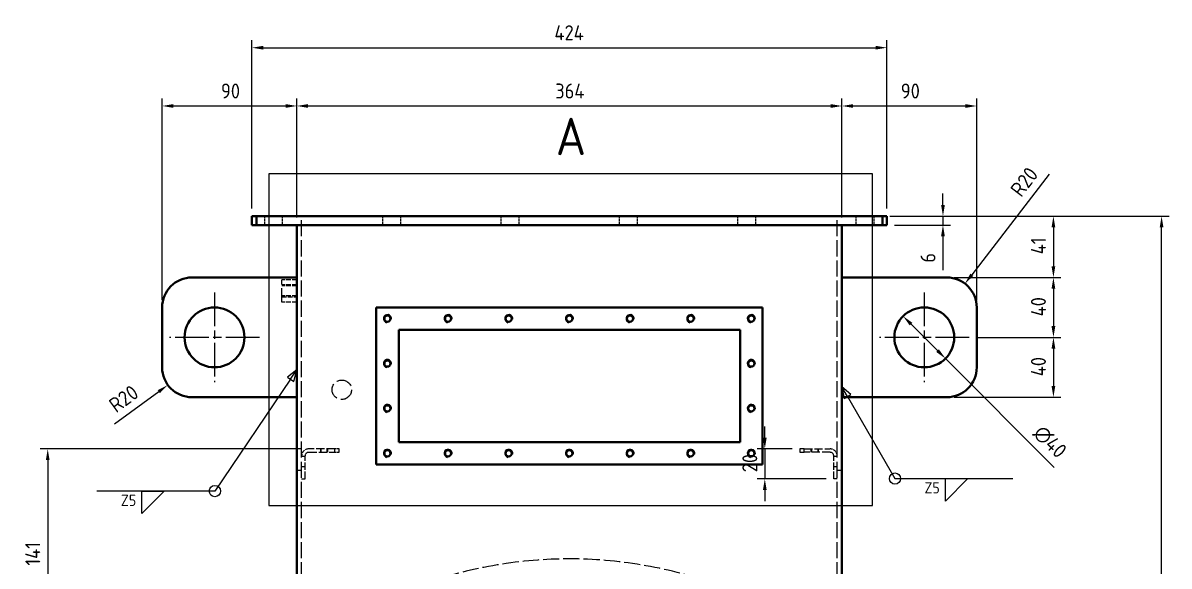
# Model space of a CAD drawing. Header units: millimetres. Extents: x 0 to 4205, y 0 to 2970.
# Drawn here: x 2604 to 3370, y 1769 to 2132 of the extents above; entities that cross this region are included whole.
import ezdxf

# ---------------------------------------------------------------- set-up
doc = ezdxf.new("R2010")
doc.units = ezdxf.units.MM
doc.header["$LTSCALE"] = 5
doc.linetypes.add('CHAIN', pattern=[0.3543, 0.2362, -0.0295, 0.0591, -0.0295])
doc.linetypes.add('DASHED', pattern=[0.2067, 0.1654, -0.0413])
doc.layers.get('0').update_dxf_attribs({"color": 3, "lineweight": 25})
for name, color, linetype, lineweight in [('가려진 것(ISO)', 2, 'DASHED', 18), ('가시적인 것(ISO)', 3, 'Continuous', 40), ('가시적인 좁은 것(ISO)', 3, 'Continuous', 35), ('기호(ISO)', 5, 'Continuous', 25), ('상세 경계(JIS)', 7, 'Continuous', 25), ('중심 표식(ISO)', 1, 'Continuous', 25), ('치수(ISO)', 2, 'Continuous', 25)]:
    doc.layers.add(name, color=color, linetype=linetype, lineweight=lineweight)
doc.styles.add('문자 텍스트_PSTEK_POSCO', font='isocp.shx')
doc.styles.add('부품번호텍스트_PSTEK_POSCO', font='isocp.shx')
doc.styles.add('치수 텍스트_PSTEK_POSCO', font='isocp.shx')
doc.dimstyles.new('치수_PSTEK_POSCO', dxfattribs={"dimscale": 5, "dimtxt": 2, "dimasz": 1.5, "dimexe": 1, "dimexo": 1, "dimgap": 1, "dimtad": 1, "dimrnd": 1e-08, "dimdsep": 46, "dimtxsty": '치수 텍스트_PSTEK_POSCO', "dimcen": 0.09, "dimdle": 10, "dimclrd": 7, "dimclre": 7, "dimclrt": 2, "dimadec": 1, "dimazin": 2, "dimtfac": 1, "dimtmove": 0, "dimatfit": 3, "dimldrblk": 'Filled-2', "dimfxl": 0, "dimtolj": 1, "dimlwd": -1, "dimlwe": -1, "dimarcsym": 0})

# ---------------------------------------------------------------- blocks, each defined once
blk = doc.blocks.new('*D35')
at = {"layer": 'Defpoints', "color": 0, "transparency": 16777216}
for p in [(3151.22, 2076.86), (2787.22, 1997.29), (3151.22, 1997.29)]:
    blk.add_point(p, dxfattribs=at)
at = {"layer": '치수(ISO)', "color": 7, "transparency": 16777216}
for p, q in [((2787.22, 2002.29), (2787.22, 2081.86)), ((2794.72, 2076.86), (3143.72, 2076.86)), ((3151.22, 2002.29), (3151.22, 2081.86))]:
    blk.add_line(p, q, dxfattribs=at)
for points in [[(2794.72, 2078.11), (2794.72, 2075.61), (2787.22, 2076.86)], [(3143.72, 2078.11), (3143.72, 2075.61), (3151.22, 2076.86)]]:
    blk.add_solid(points, dxfattribs=at)
at = {"layer": '치수(ISO)', "color": 2, "transparency": 16777216, "insert": (2959.72, 2086.86), "char_height": 10, "attachment_point": 4, "style": '치수 텍스트_PSTEK_POSCO'}
blk.add_mtext('\\A1;364', dxfattribs=at)
blk = doc.blocks.new('Filled-2')
at = {"color": 0}
for p, q in [((0, 0), (-1, 0.33)), ((-1, 0.33), (-1, -0.33)), ((-1, 0), (0, 0)), ((-1, -0.33), (0, 0))]:
    blk.add_line(p, q, dxfattribs=at)
at = {"color": 0, "flags": 128}
blk.add_lwpolyline([(-1, -0.33), (0, 0), (-1, 0.33), (-1, -0.33)], dxfattribs=at)
at = {"color": 0}
blk.add_solid([(-1, -0.33), (0, 0), (-1, 0.33), (-1, -0.33)], dxfattribs=at)
blk = doc.blocks.new('*D36')
at = {"layer": 'Defpoints', "color": 0, "transparency": 16777216}
for p in [(3181.22, 2115.79), (2757.22, 2003.29), (3181.22, 2003.29)]:
    blk.add_point(p, dxfattribs=at)
at = {"layer": '치수(ISO)', "color": 7, "transparency": 16777216}
for p, q in [((2757.22, 2008.29), (2757.22, 2120.79)), ((3181.22, 2008.29), (3181.22, 2120.79)), ((2764.72, 2115.79), (3173.72, 2115.79))]:
    blk.add_line(p, q, dxfattribs=at)
for points in [[(2764.72, 2117.04), (2764.72, 2114.54), (2757.22, 2115.79)], [(3173.72, 2117.04), (3173.72, 2114.54), (3181.22, 2115.79)]]:
    blk.add_solid(points, dxfattribs=at)
at = {"layer": '치수(ISO)', "color": 2, "transparency": 16777216, "insert": (2959.22, 2125.79), "char_height": 10, "attachment_point": 4, "style": '치수 텍스트_PSTEK_POSCO'}
blk.add_mtext('\\A1;424', dxfattribs=at)
blk = doc.blocks.new('*D37')
at = {"layer": 'Defpoints', "color": 0, "transparency": 16777216}
for p in [(3181.22, 2003.29), (3218.69, 2003.29), (3181.22, 1997.29)]:
    blk.add_point(p, dxfattribs=at)
at = {"layer": '치수(ISO)', "color": 7, "transparency": 16777216}
for p, q in [((3218.69, 2010.79), (3218.69, 2018.29)), ((3186.22, 2003.29), (3223.69, 2003.29)), ((3218.69, 2003.29), (3218.69, 1997.29)), ((3186.22, 1997.29), (3223.69, 1997.29)), ((3218.69, 1989.79), (3218.69, 1967.19))]:
    blk.add_line(p, q, dxfattribs=at)
for points in [[(3217.44, 2010.79), (3219.94, 2010.79), (3218.69, 2003.29)], [(3217.44, 1989.79), (3219.94, 1989.79), (3218.69, 1997.29)]]:
    blk.add_solid(points, dxfattribs=at)
at = {"layer": '치수(ISO)', "color": 2, "transparency": 16777216, "insert": (3208.69, 1972.19), "char_height": 10, "attachment_point": 4, "rotation": 90, "style": '치수 텍스트_PSTEK_POSCO'}
blk.add_mtext('\\A1;6', dxfattribs=at)
blk = doc.blocks.new('*D96')
at = {"layer": 'Defpoints', "color": 0, "transparency": 16777216}
for p in [(2787.22, 2076.86), (2787.22, 1997.29), (2697.22, 1942.29)]:
    blk.add_point(p, dxfattribs=at)
at = {"layer": '치수(ISO)', "color": 7, "transparency": 16777216}
for p, q in [((2697.22, 1947.29), (2697.22, 2081.86)), ((2704.72, 2076.86), (2779.72, 2076.86)), ((2787.22, 2002.29), (2787.22, 2081.86))]:
    blk.add_line(p, q, dxfattribs=at)
for points in [[(2704.72, 2078.11), (2704.72, 2075.61), (2697.22, 2076.86)], [(2779.72, 2078.11), (2779.72, 2075.61), (2787.22, 2076.86)]]:
    blk.add_solid(points, dxfattribs=at)
at = {"layer": '치수(ISO)', "color": 2, "transparency": 16777216, "insert": (2736.51, 2086.86), "char_height": 10, "attachment_point": 4, "style": '치수 텍스트_PSTEK_POSCO'}
blk.add_mtext('\\A1;90', dxfattribs=at)
blk = doc.blocks.new('*D97')
at = {"layer": 'Defpoints', "color": 0, "transparency": 16777216}
for p in [(3181.22, 2003.29), (3221.22, 1962.29), (3292.46, 1962.29)]:
    blk.add_point(p, dxfattribs=at)
at = {"layer": '치수(ISO)', "color": 7, "transparency": 16777216}
for p, q in [((3186.22, 2003.29), (3297.46, 2003.29)), ((3292.46, 1995.79), (3292.46, 1969.79)), ((3226.22, 1962.29), (3297.46, 1962.29))]:
    blk.add_line(p, q, dxfattribs=at)
for points in [[(3291.21, 1995.79), (3293.71, 1995.79), (3292.46, 2003.29)], [(3291.21, 1969.79), (3293.71, 1969.79), (3292.46, 1962.29)]]:
    blk.add_solid(points, dxfattribs=at)
at = {"layer": '치수(ISO)', "color": 2, "transparency": 16777216, "insert": (3282.46, 1977.79), "char_height": 10, "attachment_point": 4, "rotation": 90, "style": '치수 텍스트_PSTEK_POSCO'}
blk.add_mtext('\\A1;41', dxfattribs=at)
blk = doc.blocks.new('*D98')
at = {"layer": 'Defpoints', "color": 0, "transparency": 16777216}
for p in [(3221.22, 1962.29), (3236.22, 1922.29), (3292.46, 1922.29)]:
    blk.add_point(p, dxfattribs=at)
at = {"layer": '치수(ISO)', "color": 7, "transparency": 16777216}
for p, q in [((3226.22, 1962.29), (3297.46, 1962.29)), ((3292.46, 1954.79), (3292.46, 1929.79)), ((3241.22, 1922.29), (3297.46, 1922.29))]:
    blk.add_line(p, q, dxfattribs=at)
for points in [[(3291.21, 1954.79), (3293.71, 1954.79), (3292.46, 1962.29)], [(3291.21, 1929.79), (3293.71, 1929.79), (3292.46, 1922.29)]]:
    blk.add_solid(points, dxfattribs=at)
at = {"layer": '치수(ISO)', "color": 2, "transparency": 16777216, "insert": (3282.46, 1936.28), "char_height": 10, "attachment_point": 4, "rotation": 90, "style": '치수 텍스트_PSTEK_POSCO'}
blk.add_mtext('\\A1;40', dxfattribs=at)
blk = doc.blocks.new('*D99')
at = {"layer": 'Defpoints', "color": 0, "transparency": 16777216}
for p in [(3236.22, 1922.29), (3221.22, 1882.29), (3292.46, 1882.29)]:
    blk.add_point(p, dxfattribs=at)
at = {"layer": '치수(ISO)', "color": 7, "transparency": 16777216}
for p, q in [((3241.22, 1922.29), (3297.46, 1922.29)), ((3292.46, 1914.79), (3292.46, 1889.79)), ((3226.22, 1882.29), (3297.46, 1882.29))]:
    blk.add_line(p, q, dxfattribs=at)
for points in [[(3291.21, 1914.79), (3293.71, 1914.79), (3292.46, 1922.29)], [(3291.21, 1889.79), (3293.71, 1889.79), (3292.46, 1882.29)]]:
    blk.add_solid(points, dxfattribs=at)
at = {"layer": '치수(ISO)', "color": 2, "transparency": 16777216, "insert": (3282.46, 1896.28), "char_height": 10, "attachment_point": 4, "rotation": 90, "style": '치수 텍스트_PSTEK_POSCO'}
blk.add_mtext('\\A1;40', dxfattribs=at)
blk = doc.blocks.new('*D100')
at = {"layer": 'Defpoints', "color": 0, "transparency": 16777216}
for p in [(3192.08, 1936.43), (3220.37, 1908.14)]:
    blk.add_point(p, dxfattribs=at)
at = {"layer": '치수(ISO)', "color": 7, "transparency": 16777216}
for p, q in [((3197.39, 1931.12), (3215.06, 1913.45)), ((3220.37, 1908.14), (3293.06, 1835.45))]:
    blk.add_line(p, q, dxfattribs=at)
for points in [[(3198.27, 1932.01), (3196.5, 1930.24), (3192.08, 1936.43)], [(3215.95, 1914.33), (3214.18, 1912.56), (3220.37, 1908.14)]]:
    blk.add_solid(points, dxfattribs=at)
at = {"layer": '치수(ISO)', "color": 2, "transparency": 16777216, "insert": (3281.74, 1860.91), "char_height": 10, "attachment_point": 4, "rotation": 315, "style": '치수 텍스트_PSTEK_POSCO'}
blk.add_mtext('\\A1;∅40', dxfattribs=at)
blk = doc.blocks.new('용접 기호 식별자6')
at = {"layer": '기호(ISO)', "color": 7}
for p, q in [((630.99, 376.56), (630.24, 377.85)), ((631.43, 376.81), (630.24, 377.85)), ((630.24, 377.85), (630.56, 376.31)), ((630.56, 376.31), (631.43, 376.81)), ((630.99, 376.56), (637.33, 365.59)), ((637.33, 365.59), (653.08, 365.59))]:
    blk.add_line(p, q, dxfattribs=at)
at = {"layer": '기호(ISO)'}
for p, q in [((644.08, 365.59), (647.08, 365.59)), ((647.08, 365.59), (644.08, 362.59)), ((644.08, 362.59), (644.08, 365.59))]:
    blk.add_line(p, q, dxfattribs=at)
at = {"layer": '기호(ISO)', "color": 7, "flags": 128}
blk.add_lwpolyline([(631.43, 376.81), (630.24, 377.85), (630.56, 376.31), (631.43, 376.81)], dxfattribs=at)
at = {"layer": '기호(ISO)'}
blk.add_circle((637.33, 365.59), 0.75, dxfattribs=at)
at = {"layer": '기호(ISO)', "color": 7}
blk.add_solid([(631.43, 376.81), (630.24, 377.85), (630.56, 376.31), (631.43, 376.81)], dxfattribs=at)
at = {"layer": '기호(ISO)', "color": 7, "insert": (641.27, 363.61), "char_height": 1.5, "attachment_point": 7, "style": '문자 텍스트_PSTEK_POSCO'}
blk.add_mtext('Z5', dxfattribs=at)
blk = doc.blocks.new('*D102')
at = {"layer": 'Defpoints', "color": 0, "transparency": 16777216}
for p in [(3241.22, 2076.86), (3151.22, 1997.29), (3241.22, 1942.29)]:
    blk.add_point(p, dxfattribs=at)
at = {"layer": '치수(ISO)', "color": 7, "transparency": 16777216}
for p, q in [((3151.22, 2002.29), (3151.22, 2081.86)), ((3158.72, 2076.86), (3233.72, 2076.86)), ((3241.22, 1947.29), (3241.22, 2081.86))]:
    blk.add_line(p, q, dxfattribs=at)
for points in [[(3158.72, 2078.11), (3158.72, 2075.61), (3151.22, 2076.86)], [(3233.72, 2078.11), (3233.72, 2075.61), (3241.22, 2076.86)]]:
    blk.add_solid(points, dxfattribs=at)
at = {"layer": '치수(ISO)', "color": 2, "transparency": 16777216, "insert": (3190.51, 2086.86), "char_height": 10, "attachment_point": 4, "style": '치수 텍스트_PSTEK_POSCO'}
blk.add_mtext('\\A1;90', dxfattribs=at)
blk = doc.blocks.new('*D114')
at = {"layer": 'Defpoints', "color": 0, "transparency": 16777216}
for p in [(2717.22, 1902.29), (2701.08, 1890.48)]:
    blk.add_point(p, dxfattribs=at)
at = {"layer": '치수(ISO)', "color": 7, "transparency": 16777216}
blk.add_line((2665.48, 1864.46), (2695.02, 1886.06), dxfattribs=at)
blk.add_solid([(2694.29, 1887.07), (2695.76, 1885.05), (2701.08, 1890.48)], dxfattribs=at)
at = {"layer": '치수(ISO)', "color": 2, "transparency": 16777216, "insert": (2663.62, 1875.49), "char_height": 10, "attachment_point": 4, "rotation": 36.16626, "style": '치수 텍스트_PSTEK_POSCO'}
blk.add_mtext('\\A1;R20', dxfattribs=at)
blk = doc.blocks.new('*D120')
at = {"layer": 'Defpoints', "color": 0, "transparency": 16777216}
for p in [(2795.02, 1847.79), (2620.84, 1706.79), (2795.02, 1706.79)]:
    blk.add_point(p, dxfattribs=at)
at = {"layer": '치수(ISO)', "color": 7, "transparency": 16777216}
for p, q in [((2790.02, 1847.79), (2615.84, 1847.79)), ((2620.84, 1840.29), (2620.84, 1714.29)), ((2790.02, 1706.79), (2615.84, 1706.79))]:
    blk.add_line(p, q, dxfattribs=at)
for points in [[(2619.59, 1840.29), (2622.09, 1840.29), (2620.84, 1847.79)], [(2619.59, 1714.29), (2622.09, 1714.29), (2620.84, 1706.79)]]:
    blk.add_solid(points, dxfattribs=at)
at = {"layer": '치수(ISO)', "color": 2, "transparency": 16777216, "insert": (2610.84, 1769.79), "char_height": 10, "attachment_point": 4, "rotation": 90, "style": '치수 텍스트_PSTEK_POSCO'}
blk.add_mtext('\\A1;141', dxfattribs=at)
blk = doc.blocks.new('*D153')
at = {"layer": 'Defpoints', "color": 0, "transparency": 16777216}
for p in [(3123.02, 1847.79), (3099.72, 1827.79), (3145.72, 1827.79)]:
    blk.add_point(p, dxfattribs=at)
at = {"layer": '치수(ISO)', "color": 7, "transparency": 16777216}
for p, q in [((3099.72, 1855.29), (3099.72, 1862.79)), ((3118.02, 1847.79), (3094.72, 1847.79)), ((3099.72, 1847.79), (3099.72, 1827.79)), ((3140.72, 1827.79), (3094.72, 1827.79)), ((3099.72, 1820.29), (3099.72, 1812.79))]:
    blk.add_line(p, q, dxfattribs=at)
for points in [[(3098.47, 1855.29), (3100.97, 1855.29), (3099.72, 1847.79)], [(3098.47, 1820.29), (3100.97, 1820.29), (3099.72, 1827.79)]]:
    blk.add_solid(points, dxfattribs=at)
at = {"layer": '치수(ISO)', "color": 2, "transparency": 16777216, "insert": (3089.72, 1832.15), "char_height": 10, "attachment_point": 4, "rotation": 90, "style": '치수 텍스트_PSTEK_POSCO'}
blk.add_mtext('\\A1;20', dxfattribs=at)
blk = doc.blocks.new('용접 기호 식별자11')
at = {"layer": '기호(ISO)', "color": 7}
for p, q in [((557.44, 380.1), (556.19, 379.13)), ((556.6, 378.85), (557.44, 380.1)), ((557.02, 378.57), (557.44, 380.1)), ((556.6, 378.85), (546.49, 363.92)), ((556.19, 379.13), (557.02, 378.57)), ((546.49, 363.92), (530.74, 363.92))]:
    blk.add_line(p, q, dxfattribs=at)
at = {"layer": '기호(ISO)'}
for p, q in [((536.74, 363.92), (539.74, 363.92)), ((539.74, 363.92), (536.74, 360.92)), ((536.74, 360.92), (536.74, 363.92))]:
    blk.add_line(p, q, dxfattribs=at)
at = {"layer": '기호(ISO)', "color": 7, "flags": 128}
blk.add_lwpolyline([(557.02, 378.57), (557.44, 380.1), (556.19, 379.13), (557.02, 378.57)], dxfattribs=at)
at = {"layer": '기호(ISO)'}
blk.add_circle((546.49, 363.92), 0.75, dxfattribs=at)
at = {"layer": '기호(ISO)', "color": 7}
blk.add_solid([(557.02, 378.57), (557.44, 380.1), (556.19, 379.13), (557.02, 378.57)], dxfattribs=at)
at = {"layer": '기호(ISO)', "color": 7, "insert": (533.94, 361.93), "char_height": 1.5, "attachment_point": 7, "style": '문자 텍스트_PSTEK_POSCO'}
blk.add_mtext('Z5', dxfattribs=at)
blk = doc.blocks.new('*D168')
at = {"layer": 'Defpoints', "color": 0, "transparency": 16777216}
for p in [(3178.22, 2003.29), (3364.7, 2003.29), (3181.22, 1404.29)]:
    blk.add_point(p, dxfattribs=at)
at = {"layer": '치수(ISO)', "color": 7, "transparency": 16777216}
for p, q in [((3183.22, 2003.29), (3369.7, 2003.29)), ((3364.7, 1411.79), (3364.7, 1995.79)), ((3186.22, 1404.29), (3369.7, 1404.29))]:
    blk.add_line(p, q, dxfattribs=at)
for points in [[(3363.45, 1995.79), (3365.95, 1995.79), (3364.7, 2003.29)], [(3363.45, 1411.79), (3365.95, 1411.79), (3364.7, 1404.29)]]:
    blk.add_solid(points, dxfattribs=at)
at = {"layer": '치수(ISO)', "color": 2, "transparency": 16777216, "insert": (3354.7, 1694.41), "char_height": 10, "attachment_point": 4, "rotation": 90, "style": '치수 텍스트_PSTEK_POSCO'}
blk.add_mtext('\\A1;599', dxfattribs=at)
blk = doc.blocks.new('2dDetail0')
at = {"layer": '상세 경계(JIS)', "flags": 128}
blk.add_lwpolyline([(553.68, 361.98), (634.33, 361.98), (634.33, 406.3), (553.68, 406.3), (553.68, 361.98)], dxfattribs=at)
at = {"layer": '상세 경계(JIS)', "insert": (592.03, 408.79), "char_height": 5, "attachment_point": 7, "style": '부품번호텍스트_PSTEK_POSCO'}
blk.add_mtext('A', dxfattribs=at)
blk = doc.blocks.new('*D194')
at = {"layer": 'Defpoints', "color": 0, "transparency": 16777216}
for p in [(3233.4, 1958.15), (3221.22, 1942.29)]:
    blk.add_point(p, dxfattribs=at)
at = {"layer": '치수(ISO)', "color": 7, "transparency": 16777216}
blk.add_line((3289.53, 2031.32), (3237.96, 1964.1), dxfattribs=at)
blk.add_solid([(3236.97, 1964.87), (3238.95, 1963.34), (3233.4, 1958.15)], dxfattribs=at)
at = {"layer": '치수(ISO)', "color": 2, "transparency": 16777216, "insert": (3266.98, 2018.36), "char_height": 10, "attachment_point": 4, "rotation": 52.50617, "style": '치수 텍스트_PSTEK_POSCO'}
blk.add_mtext('\\A1;R20', dxfattribs=at)

msp = doc.modelspace()

# ---------------------------------------------------------------- linework, layer by layer
at = {"layer": '가려진 것(ISO)', "ltscale": 2.285536}
for p, q in [((2765.7242, 1997.2852), (2765.7242, 2003.2852)), ((2777.7242, 1997.2852), (2777.7242, 2003.2852)), ((2844.7242, 1997.2852), (2844.7242, 2003.2852)), ((2856.7242, 1997.2852), (2856.7242, 2003.2852)), ((2923.7242, 1997.2852), (2923.7242, 2003.2852)), ((2935.7242, 1997.2852), (2935.7242, 2003.2852)), ((3002.7242, 1997.2852), (3002.7242, 2003.2852)), ((3014.7242, 1997.2852), (3014.7242, 2003.2852)), ((3081.7242, 1997.2852), (3081.7242, 2003.2852)), ((3093.7242, 1997.2852), (3093.7242, 2003.2852)), ((3160.7242, 1997.2852), (3160.7242, 2003.2852)), ((3172.7242, 1997.2852), (3172.7242, 2003.2852))]:
    msp.add_line(p, q, dxfattribs=at)
at = {"layer": '가려진 것(ISO)', "ltscale": 13.010388}
for p, q in [((2790.4242, 752.7852), (2790.4242, 2003.2852)), ((3148.0242, 752.7852), (3148.0242, 2003.2852))]:
    msp.add_line(p, q, dxfattribs=at)
at = {"layer": '가려진 것(ISO)', "ltscale": 11.399102}
msp.add_line((2777.2242, 1945.7852), (2777.2242, 1960.7852), dxfattribs=at)
at = {"layer": '가려진 것(ISO)', "ltscale": 3.809293}
for p, q in [((2787.2242, 1960.7852), (2777.2242, 1960.7852)), ((2787.2242, 1957.2852), (2777.2242, 1957.2852)), ((2787.2242, 1956.6087), (2777.2242, 1956.6087)), ((2787.2242, 1949.9617), (2777.2242, 1949.9617)), ((2777.2242, 1949.2852), (2787.2242, 1949.2852)), ((2787.2242, 1945.7852), (2777.2242, 1945.7852))]:
    msp.add_line(p, q, dxfattribs=at)
at = {"layer": '가려진 것(ISO)', "ltscale": 6.628244}
for p, q in [((2812.4242, 1847.7852), (2795.0242, 1847.7852)), ((2795.0242, 1845.4852), (2812.4242, 1845.4852)), ((3126.0242, 1847.7852), (3143.4242, 1847.7852)), ((3143.4242, 1845.4852), (3126.0242, 1845.4852))]:
    msp.add_line(p, q, dxfattribs=at)
at = {"layer": '가려진 것(ISO)', "ltscale": 0.87606}
for p, q in [((2802.9242, 1847.7852), (2802.9242, 1845.4852)), ((2803.3572, 1845.4852), (2803.3572, 1847.7852)), ((2807.4912, 1845.4852), (2807.4912, 1847.7852)), ((2807.9242, 1845.4852), (2807.9242, 1847.7852)), ((2812.4242, 1847.7852), (2812.4242, 1845.4852)), ((2815.4242, 1845.4852), (2815.4242, 1847.7852)), ((3123.0242, 1847.7852), (3123.0242, 1845.4852)), ((3126.0242, 1845.4852), (3126.0242, 1847.7852)), ((3130.5242, 1847.7852), (3130.5242, 1845.4852)), ((3130.9572, 1847.7852), (3130.9572, 1845.4852)), ((3135.0912, 1847.7852), (3135.0912, 1845.4852)), ((3135.5242, 1845.4852), (3135.5242, 1847.7852)), ((2792.7242, 1842.7852), (2790.4242, 1842.7852)), ((3148.0242, 1842.7852), (3145.7242, 1842.7852)), ((2792.7242, 1835.7852), (2790.4242, 1835.7852)), ((3148.0242, 1835.7852), (3145.7242, 1835.7852)), ((2790.4242, 1827.7852), (2792.7242, 1827.7852)), ((3148.0242, 1827.7852), (3145.7242, 1827.7852))]:
    msp.add_line(p, q, dxfattribs=at)
at = {"layer": '가려진 것(ISO)', "ltscale": 1.616089}
for p, q in [((2815.4242, 1847.7852), (2812.4242, 1847.7852)), ((2812.4242, 1845.4852), (2815.4242, 1845.4852)), ((3126.0242, 1847.7852), (3123.0242, 1847.7852)), ((3123.0242, 1845.4852), (3126.0242, 1845.4852))]:
    msp.add_line(p, q, dxfattribs=at)
at = {"layer": '가려진 것(ISO)', "ltscale": 5.866365}
for p, q in [((2792.7242, 1827.7852), (2792.7242, 1843.1852)), ((3145.7242, 1827.7852), (3145.7242, 1843.1852))]:
    msp.add_line(p, q, dxfattribs=at)
at = {"layer": '가려진 것(ISO)', "ltscale": 1.218906}
for p, q in [((2790.4242, 1833.2852), (2787.2242, 1833.2852)), ((3151.2242, 1833.2852), (3148.0242, 1833.2852))]:
    msp.add_line(p, q, dxfattribs=at)
at = {"layer": '가려진 것(ISO)', "ltscale": 13.172297}
msp.add_circle((2817.2242, 1887.2852), 6.5, dxfattribs=at)
at = {"layer": '가려진 것(ISO)', "ltscale": 2.752439}
for centre, start, end in [((2795.0242, 1843.1852), 90, 180), ((3143.4242, 1843.1852), 0, 90)]:
    msp.add_arc(centre, 4.6, start, end, dxfattribs=at)
at = {"layer": '가려진 것(ISO)', "ltscale": 1.37617}
for centre, start, end in [((2795.0242, 1843.1852), 90, 180), ((3143.4242, 1843.1852), 0, 90)]:
    msp.add_arc(centre, 2.3, start, end, dxfattribs=at)
at = {"layer": '가려진 것(ISO)', "ltscale": 13.129152}
msp.add_arc((2969.2242, 1484.2852), 290, 51.1277391, 128.8722609, dxfattribs=at)
at = {"layer": '가시적인 것(ISO)'}
for p, q in [((2760.2242, 2003.2852), (2757.2242, 2003.2852)), ((2757.2242, 2003.2852), (2757.2242, 1997.2852)), ((2760.2242, 1997.2852), (2760.2242, 2003.2852)), ((3178.2242, 2003.2852), (2760.2242, 2003.2852)), ((3181.2242, 2003.2852), (3178.2242, 2003.2852)), ((3178.2242, 2003.2852), (3178.2242, 1997.2852)), ((3181.2242, 1997.2852), (3181.2242, 2003.2852)), ((2757.2242, 1997.2852), (2760.2242, 1997.2852)), ((2760.2242, 1997.2852), (3178.2242, 1997.2852)), ((2787.2242, 752.7852), (2787.2242, 1997.2852)), ((3151.2242, 752.7852), (3151.2242, 1997.2852)), ((3178.2242, 1997.2852), (3181.2242, 1997.2852)), ((2787.2242, 1962.2852), (2717.2242, 1962.2852)), ((3151.2242, 1962.2852), (3221.2242, 1962.2852)), ((2697.2242, 1902.2852), (2697.2242, 1942.2852)), ((3098.2242, 1942.2852), (2840.2242, 1942.2852)), ((2840.2242, 1942.2852), (2840.2242, 1837.2852)), ((3098.2242, 1837.2852), (3098.2242, 1942.2852)), ((3241.2242, 1942.2852), (3241.2242, 1902.2852)), ((2855.2242, 1927.2852), (3083.2242, 1927.2852)), ((2855.2242, 1852.2852), (2855.2242, 1927.2852)), ((3083.2242, 1927.2852), (3083.2242, 1852.2852)), ((2787.2242, 1882.2852), (2717.2242, 1882.2852)), ((3151.2242, 1882.2852), (3221.2242, 1882.2852)), ((3083.2242, 1852.2852), (2855.2242, 1852.2852)), ((2840.2242, 1837.2852), (3098.2242, 1837.2852))]:
    msp.add_line(p, q, dxfattribs=at)
for centre, radius in [((2732.2242, 1922.2852), 20), ((2847.7242, 1934.7852), 2.067), ((2888.2242, 1934.7852), 2.067), ((2928.7242, 1934.7852), 2.067), ((2969.2242, 1934.7852), 2.067), ((3009.7242, 1934.7852), 2.067), ((3050.2242, 1934.7852), 2.067), ((3090.7242, 1934.7852), 2.067), ((3206.2242, 1922.2852), 20), ((2847.7242, 1904.7852), 2.067), ((3090.7242, 1904.7852), 2.067), ((2847.7242, 1874.7852), 2.067), ((3090.7242, 1874.7852), 2.067), ((2847.7242, 1844.7852), 2.067), ((2888.2242, 1844.7852), 2.067), ((2928.7242, 1844.7852), 2.067), ((2969.2242, 1844.7852), 2.067), ((3009.7242, 1844.7852), 2.067), ((3050.2242, 1844.7852), 2.067), ((3090.7242, 1844.7852), 2.067)]:
    msp.add_circle(centre, radius, dxfattribs=at)
for centre, start, end in [((2717.2242, 1942.2852), 90, 180), ((3221.2242, 1942.2852), 0, 90), ((2717.2242, 1902.2852), 180, 270), ((3221.2242, 1902.2852), 270, 0)]:
    msp.add_arc(centre, 20, start, end, dxfattribs=at)
at = {"layer": '가시적인 좁은 것(ISO)'}
for centre in [(2847.7242, 1934.7852), (2888.2242, 1934.7852), (2928.7242, 1934.7852), (2969.2242, 1934.7852), (3009.7242, 1934.7852), (3050.2242, 1934.7852), (3090.7242, 1934.7852), (2847.7242, 1904.7852), (3090.7242, 1904.7852), (2847.7242, 1874.7852), (3090.7242, 1874.7852), (2847.7242, 1844.7852), (2888.2242, 1844.7852), (2928.7242, 1844.7852), (2969.2242, 1844.7852), (3009.7242, 1844.7852), (3050.2242, 1844.7852), (3090.7242, 1844.7852)]:
    msp.add_arc(centre, 2.5, 350, 260, dxfattribs=at)
at = {"layer": '중심 표식(ISO)', "linetype": 'CHAIN', "ltscale": 19.051651}
for p, q in [((2732.2242, 1952.2852), (2732.2242, 1892.2852)), ((3206.2242, 1952.2852), (3206.2242, 1892.2852)), ((2762.2242, 1922.2852), (2702.2242, 1922.2852)), ((3236.2242, 1922.2852), (3176.2242, 1922.2852))]:
    msp.add_line(p, q, dxfattribs=at)

# ---------------------------------------------------------------- block references
at = {"layer": '기호(ISO)', "xscale": 5, "yscale": 5, "zscale": 5}
for name in ['용접 기호 식별자11', '용접 기호 식별자6']:
    msp.add_blockref(name, (0, 0), dxfattribs=at)
at = {"layer": '상세 경계(JIS)', "xscale": 5, "yscale": 5, "zscale": 5}
msp.add_blockref('2dDetail0', (0, 0), dxfattribs=at)

# ---------------------------------------------------------------- dimensions: what is measured, and where the dimension line sits
at = {"layer": '치수(ISO)', "color": 7}
for base, p1, p2, angle, override, picture, middle in [((3181.2242, 2115.7929), (2757.2242, 2003.2852), (3181.2242, 2003.2852), 180, {"dimdec": 2, "dimtp": 0, "dimtm": 0, "dimtdec": 2, "dimtofl": 0, "dimatfit": 1}, '*D36', (2969.2242, 2115.7929)), ((3218.6932, 2003.2852), (3181.2242, 1997.2852), (3181.2242, 2003.2852), 90, {"dimdec": 2, "dimtp": 0, "dimtm": 0, "dimtdec": 2, "dimtofl": 1, "dimatfit": 1}, '*D37', (3218.6932, 1974.738)), ((3364.6965, 2003.2852), (3181.2242, 1404.2852), (3178.2242, 2003.2852), 90, {"dimdec": 2, "dimtp": 0, "dimtm": 0, "dimtdec": 2, "dimtofl": 0, "dimatfit": 1}, '*D168', (3364.6965, 1703.7852)), ((3292.4595, 1962.2852), (3181.2242, 2003.2852), (3221.2242, 1962.2852), 270, {"dimdec": 2, "dimtp": 0, "dimtm": 0, "dimtdec": 2, "dimtofl": 0, "dimatfit": 1}, '*D97', (3292.4595, 1982.7852)), ((3292.4595, 1922.2852), (3221.2242, 1962.2852), (3236.2242, 1922.2852), 270, {"dimdec": 2, "dimtp": 0, "dimtm": 0, "dimtdec": 2, "dimtofl": 0, "dimatfit": 1}, '*D98', (3292.4595, 1942.2852)), ((3292.4595, 1882.2852), (3236.2242, 1922.2852), (3221.2242, 1882.2852), 90, {"dimdec": 2, "dimtp": 0, "dimtm": 0, "dimtdec": 2, "dimtofl": 0, "dimatfit": 1}, '*D99', (3292.4595, 1902.2852)), ((3099.7231, 1827.7852), (3123.0242, 1847.7852), (3145.7242, 1827.7852), 90, {"dimdec": 2, "dimtp": 0, "dimtm": 0, "dimtdec": 2, "dimtofl": 1, "dimatfit": 1}, '*D153', (3099.7231, 1837.7852)), ((2620.8402, 1706.7852), (2795.0242, 1847.7852), (2795.0242, 1706.7852), 90, {"dimdec": 2, "dimtp": 0, "dimtm": 0, "dimtdec": 2, "dimtofl": 0, "dimatfit": 1}, '*D120', (2620.8402, 1777.2852))]:
    dim = msp.add_linear_dim(base=base, p1=p1, p2=p2, angle=angle, dimstyle='치수_PSTEK_POSCO', override=override, dxfattribs=at)
    dim.commit()
    dim.dimension.update_dxf_attribs({"geometry": picture, "text_midpoint": middle, "dimtype": 160})
for base, p1, p2, picture, middle in [((2787.2242, 2076.8582), (2697.2242, 1942.2852), (2787.2242, 1997.2852), '*D96', (2742.2242, 2076.8582)), ((3151.2242, 2076.8582), (2787.2242, 1997.2852), (3151.2242, 1997.2852), '*D35', (2969.2242, 2076.8582)), ((3241.2242, 2076.8582), (3151.2242, 1997.2852), (3241.2242, 1942.2852), '*D102', (3196.2242, 2076.8582))]:
    dim = msp.add_linear_dim(base=base, p1=p1, p2=p2, dimstyle='치수_PSTEK_POSCO', override={"dimdec": 2, "dimtp": 0, "dimtm": 0, "dimtdec": 2, "dimtofl": 0, "dimatfit": 1}, dxfattribs=at)
    dim.commit()
    dim.dimension.update_dxf_attribs({"geometry": picture, "text_midpoint": middle, "dimtype": 160})
for center, mpoint, picture, middle in [((3221.2242, 1942.2852), (3233.3978, 1958.1536), '*D194', (3280.6978, 2019.8099)), ((2717.2242, 1902.2852), (2701.0781, 1890.4826), '*D114', (2677.1911, 1873.0216))]:
    dim = msp.add_radius_dim(center=center, mpoint=mpoint, dimstyle='치수_PSTEK_POSCO', override={"dimdec": 2, "dimcen": 0, "dimtp": 0, "dimtm": 0, "dimtdec": 2, "dimtofl": 0}, dxfattribs=at)
    dim.commit()
    dim.dimension.update_dxf_attribs({"geometry": picture, "text_midpoint": middle, "dimtype": 164})
dim = msp.add_diameter_dim_2p(p1=(3192.0821, 1936.4274), p2=(3220.3664, 1908.1431), dimstyle='치수_PSTEK_POSCO', override={"dimdec": 2, "dimlfac": 1, "dimtp": 0, "dimtm": 0, "dimtdec": 2, "dimatfit": 2}, dxfattribs=at)
dim.commit()
dim.dimension.update_dxf_attribs({"geometry": '*D100', "text_midpoint": (3282.0939, 1846.4156), "dimtype": 163})

doc.saveas('drawing.dxf')
